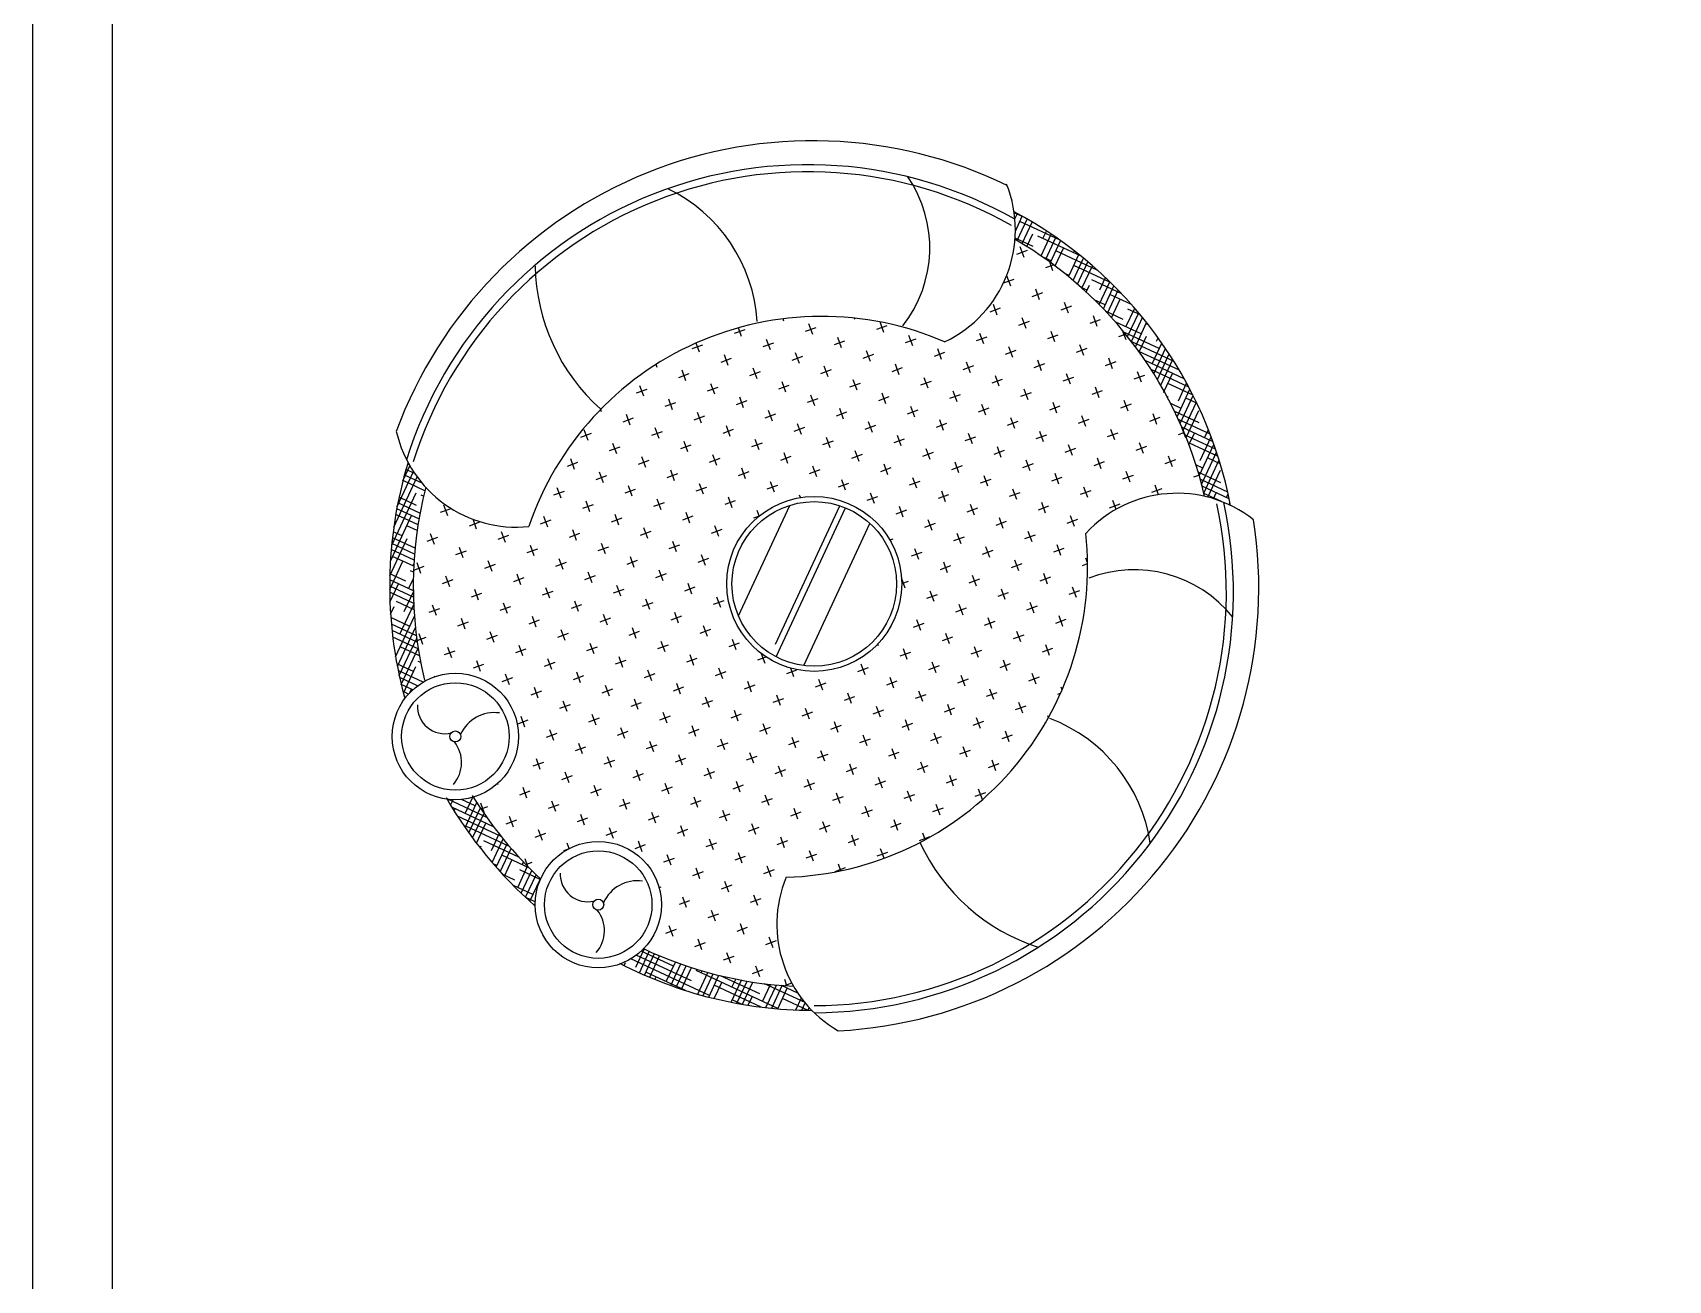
# Model space of a CAD drawing. Header units: inches. Extents: x 2.2 to 44.7, y 13.7 to 38.5.
# Drawn here: x 23.67 to 30.6, y 18.98 to 24.26 of the extents above; entities that cross this region are included whole.
import ezdxf

# ---------------------------------------------------------------- set-up
doc = ezdxf.new("R2010")
doc.units = ezdxf.units.IN
doc.header["$MEASUREMENT"] = 0
for name, color, linetype in [('02', 2, 'Continuous'), ('8', 8, 'Continuous'), ('kadrbm', 4, 'Continuous')]:
    doc.layers.add(name, color=color, linetype=linetype)

# ---------------------------------------------------------------- blocks, each defined once
blk = doc.blocks.new('kadrbm')
at = {"layer": 'kadrbm', "color": 4}
blk.add_lwpolyline([(0, 0), (0, 24.7972), (21, 24.7972), (21, 0), (0, 0)], close=True, dxfattribs=at)
blk.add_lwpolyline([(20.6631, 0.3257), (20.6631, 24.4603), (0.3369, 24.4603), (0.3369, 0.3257), (20.6631, 0.3257)], dxfattribs=at)

msp = doc.modelspace()

# ---------------------------------------------------------------- hatches: boundary and pattern name
at = {"layer": '8'}
h = msp.add_hatch(dxfattribs=at)
h.set_pattern_fill('HOUND', color=256, scale=0.015, angle=65.04852, style=0)
h.set_pattern_definition([(65.048521, (-235.566386, -118.428828), (0.0185913014, 0.0964051927), [0.381, -0.1905]), (155.048521, (-235.566386, -118.428828), (0.0763145576, -0.061771239), [0.381, -0.1905])])
h.paths.add_polyline_path([(25.3346, 22.3353, -0.061843), (25.26, 22.44, 0.14179), (25.2465, 21.4413, -0.105488), (25.3308, 21.5146, -0.122782)])
h.paths.add_polyline_path([(25.5367, 21.0239, -0.105488), (25.4253, 21.0151, 0.081985), (25.7977, 20.5637, -0.109809), (25.8208, 20.6775, -0.066313)])
h.paths.add_polyline_path([(26.2572, 20.382, -0.109809), (26.1601, 20.3183, 0.117649), (26.9702, 20.121, -0.061843), (26.8923, 20.2231, -0.097396)])
h.paths.add_polyline_path([(27.8257, 23.5015, -0.055719), (27.8297, 23.3848, -0.175612), (28.5723, 22.4989, -0.031097), (28.6321, 22.2967, -0.055719), (28.7424, 22.2584, 0.039738), (28.6663, 22.5332, 0.184522)])
h = msp.add_hatch(dxfattribs=at)
h.set_pattern_fill('CROSS', color=256, scale=0.015, angle=20.04852, style=0)
h.set_pattern_definition([(20.04852, (-235.56639, -118.42883), (0.056824897, 0.122131307), [0.047625, -0.142875]), (110.04852, (-235.53585, -118.44303), (-0.122131307, 0.056824897), [0.047625, -0.142875])])
h.paths.add_polyline_path([(27.5318, 22.9508, 0.438838), (25.7715, 22.1693, -0.236621), (25.3346, 22.3353, 0.122782), (25.3308, 21.5146, -0.460546), (25.7118, 21.3722, -0.432196), (25.5367, 21.0239, 0.066313), (25.8208, 20.6775, -0.674112), (26.3167, 20.6604, -0.287927), (26.2572, 20.382, 0.097396), (26.8923, 20.2231, -0.233929), (26.8607, 20.6847, 0.436914), (28.1295, 22.1403, -0.268486), (28.6321, 22.2967, 0.207844), (27.8297, 23.3848, -0.268486)])
h.paths.add_polyline_path([(27.3276, 22.0532, -1), (26.6318, 21.7993, -1)], flags=16)
h.paths.add_polyline_path([(27.3069, 22.0456, -1), (26.6524, 21.8068, -1)], flags=0)
h.paths.add_polyline_path([(27.3069, 22.0456, 1), (26.6524, 21.8068, 1)], flags=0)
h = msp.add_hatch(dxfattribs=at)
h.set_pattern_fill('AR-RROOF', color=256, scale=0.02, angle=65.04852, style=0)
h.set_pattern_definition([(65.04852, (-235.5664, -118.42883), (0.0108742, 1.2275893), [7.62, -1.016, 2.54, -0.508]), (65.04852, (-235.51166, -117.7091), (-0.8268795, -0.1755669), [1.524, -0.16764, 3.048, -0.381]), (65.04852, (-235.85073, -118.01638), (0.80576794, 2.53862828), [4.064, -0.7112, 2.032, -0.508])])
h.paths.add_polyline_path([(27.328, 21.9262, 1), (26.6313, 21.9262, 1)])

# ---------------------------------------------------------------- linework, layer by layer
at = {"layer": '02'}
for centre, radius in [((26.9797, 21.9262), 0.3703), ((26.9797, 21.9262), 0.3483), ((25.4604, 21.2804), 0.2676), ((25.4604, 21.2804), 0.2275), ((25.4604, 21.2804), 0.0233), ((26.0653, 20.5686), 0.2676), ((26.0653, 20.5686), 0.2275), ((26.0653, 20.5686), 0.0233)]:
    msp.add_circle(centre, radius, dxfattribs=at)
for centre, radius, start, end in [((26.9737, 21.9236), 1.8788, 64.01677, 159.81099), ((26.9525, 21.9212), 1.7798, 60.48279, 162.64594), ((26.9525, 21.9212), 1.7498, 60.48279, 162.64594), ((26.9354, 23.3492), 0.5337, 321.79153, 34.28734), ((27.3058, 23.4252), 0.5255, 295.47243, 21.65706), ((26.0696, 22.9954), 0.6699, 3.58671, 64.36857), ((26.9787, 21.9173), 1.7964, 10.94596, 61.86747), ((26.9787, 21.9173), 1.6964, 12.92385, 59.88958), ((26.632, 23.287), 0.8341, 181.08092, 228.17668), ((27.0112, 21.7504), 1.3085, 66.55326, 161.32799), ((25.7187, 22.6881), 0.5215, 192.85767, 275.8142), ((26.9787, 21.9173), 1.7964, 163.08535, 195.17156), ((26.9787, 21.9173), 1.6964, 165.73436, 193.5827), ((28.516, 21.7843), 0.5255, 51.93451, 137.34101), ((26.9747, 21.8911), 1.7498, 270.16749, 12.33064), ((26.9747, 21.8911), 1.7798, 270.16749, 12.33064), ((26.9832, 21.9107), 1.8788, 273.00244, 8.79666), ((26.8212, 21.9999), 1.3159, 271.72031, 6.12505), ((28.3339, 21.4528), 0.5337, 38.52609, 111.0219), ((25.4163, 21.4092), 0.1169, 177.52991, 282.98418), ((25.626, 21.224), 0.1575, 82.08077, 155.85363), ((27.74, 20.7303), 0.6699, 8.44486, 69.22672), ((25.3451, 21.1701), 0.1415, 319.1282, 38.13074), ((26.9787, 21.9173), 1.7964, 209.89931, 228.94425), ((26.9787, 21.9173), 1.6964, 211.48817, 226.98862), ((28.1848, 21.1814), 0.8341, 204.76137, 252.04687), ((26.0212, 20.6974), 0.1169, 177.52991, 282.98418), ((26.2309, 20.5122), 0.1575, 82.08077, 155.85363), ((27.3427, 20.4858), 0.5215, 157.58378, 239.95577), ((25.95, 20.4583), 0.1415, 319.1282, 38.13074), ((26.9787, 21.9173), 1.6964, 244.6909, 267.07907), ((26.9787, 21.9173), 1.7964, 242.73527, 269.72809)]:
    msp.add_arc(centre, radius, start, end, dxfattribs=at)

# ---------------------------------------------------------------- block references
at = {"layer": 'kadrbm'}
msp.add_blockref('kadrbm', (23.6709, 13.6973), dxfattribs=at)

doc.saveas('drawing.dxf')
